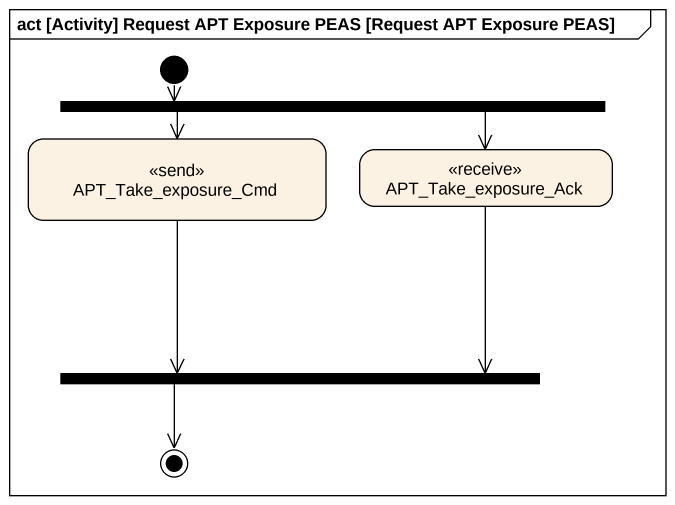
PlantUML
@startuml
mainframe act [Activity] Request APT Exposure PEAS [Request APT Exposure PEAS]
hide empty description
state APT_Take_exposure_Cmd <<send>>
state fork1 <<fork>>
state APT_Take_exposure_Ack <<receive>>
state fork2 <<join>>
[*] -right-> fork1
APT_Take_exposure_Cmd --> fork2
fork1 -left-> APT_Take_exposure_Cmd
fork1 -right-> APT_Take_exposure_Ack
APT_Take_exposure_Ack --> fork2
fork2 --> [*]
@enduml
